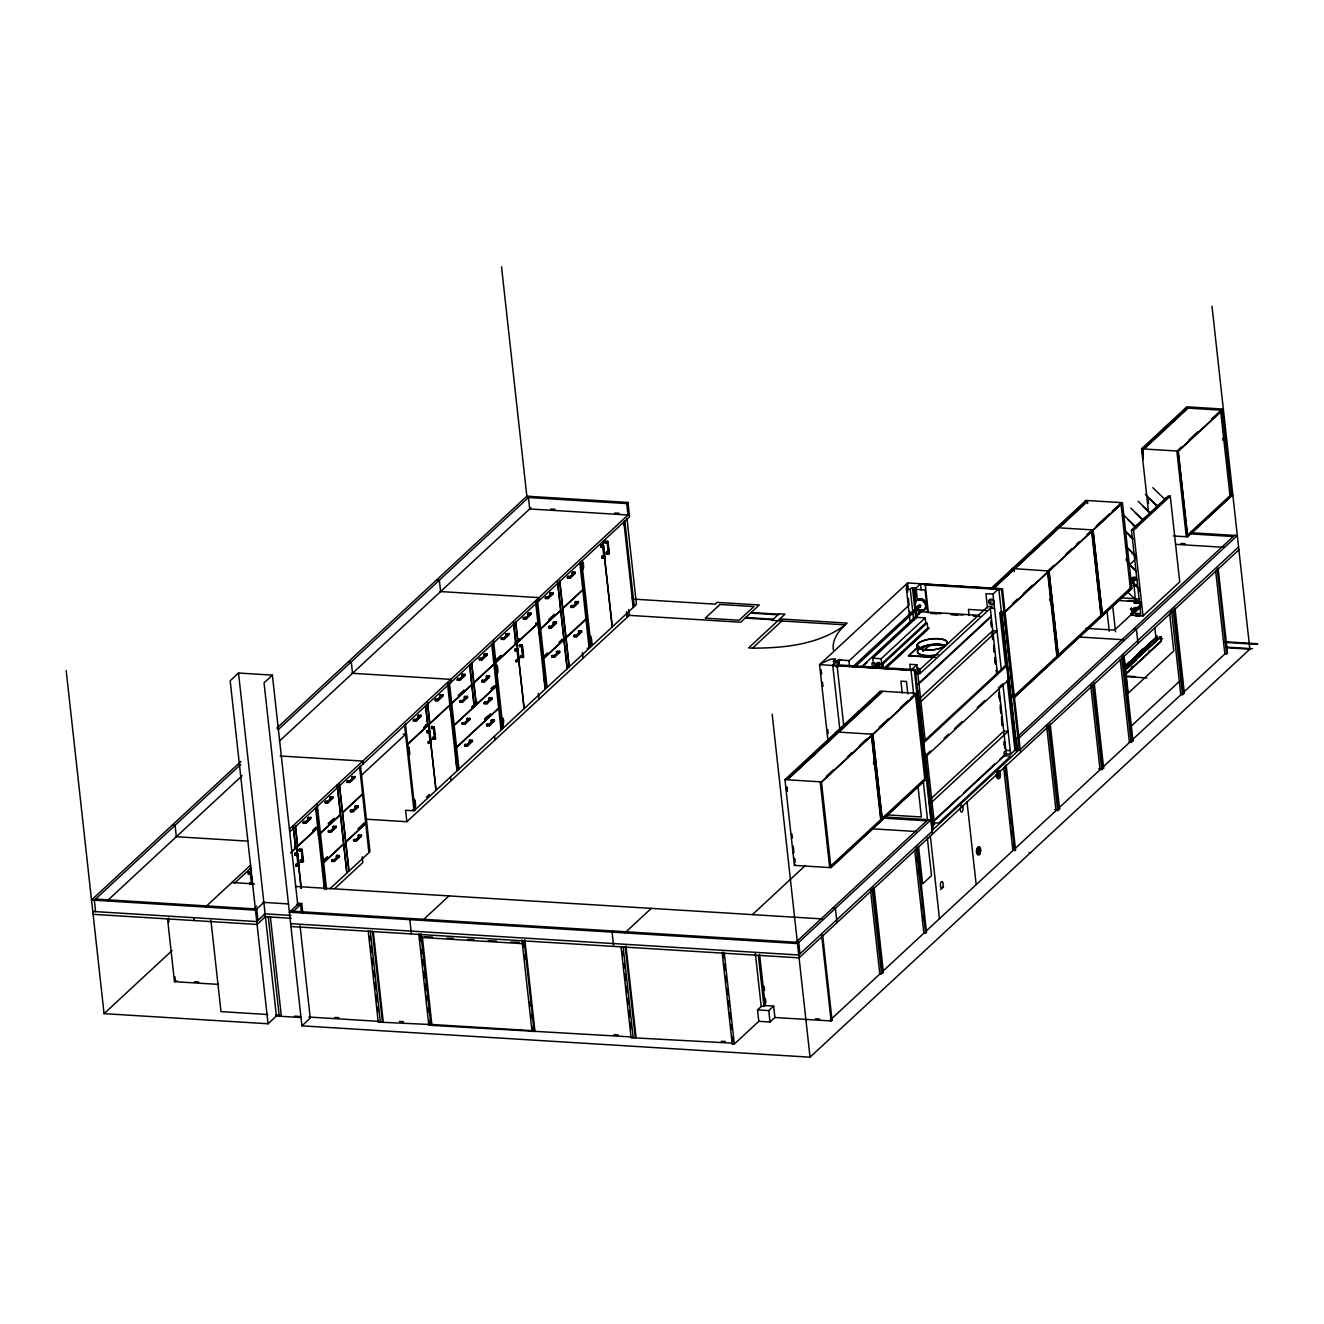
<?xml version="1.0" encoding="UTF-8"?>
<svg xmlns="http://www.w3.org/2000/svg" width="1324" height="1324" viewBox="0 0 1324 1324"><rect width="100%" height="100%" fill="white"/><g stroke="black" fill="none" stroke-linecap="round" stroke-linejoin="round"><path stroke-width="1.5" d="M978.552 853.682A3.078 1.258 -86.5 0 1 976.98 850.918A3.078 1.258 -86.5 0 1 978.784 847.906A3.078 1.258 -86.5 0 1 979.131 852.739L979.313 852.904M999.173 776.509L998.975 776.576A3.078 1.258 -86.5 0 0 999.206 772.637A3.078 1.258 -86.5 0 0 997.634 772.074A2.813 1.142 -86.5 0 1 998.826 772.604L998.826 772.686A2.813 1.142 -86.5 0 1 998.941 775.765A3.128 1.274 -86.5 0 0 998.875 772.471A3.128 1.274 -86.5 0 0 997.518 771.743M1139.07 588.435L1139.335 589.71M916.92 672.046L917.433 670.523M990.849 602.122L991.411 601.874M1133.112 611.059L1135.942 608.494L1135.711 609.785M1134.486 610.927L1133.559 610.943M1135.247 611.043L1135.28 610.48A2.218 1.854 47.1 0 0 1135.28 610.927L1134.982 609.868M980.505 851.746L979.446 854.476M997.617 774.573L998.677 771.213M977.923 853.153L977.923 853.02A6.785 2.764 -86.5 0 0 977.923 852.06M978.039 848.502L978.039 848.601A6.785 2.764 -86.5 0 0 978.105 850.488M408.984 754.283C411.416 758.089 406.832 735.962 409.199 754.399M414.031 799.861C414.975 796.982 416.53 808.931 414.842 807.028M496.318 665.476C497.609 662.91 498.701 675.406 497.112 672.609M502.11 718.121C502.739 717.36 504.858 720.091 502.806 725.271M581.964 561.74C582.477 560.995 584.712 563.312 582.659 568.89M590.206 636.397C591.199 633.567 592.738 646.294 590.984 643.497M877.398 666.154L877.067 663.208L876.852 666.882M1134.767 608.212L1136.025 607.269L1138.16 608.428M1133.857 581.302L1133.94 583.123M997.435 774.01L998.461 771.247M881.519 667.263L879.633 666.551L878.937 663.556L879.434 666.866L882.016 666.965L881.188 658.74L925.228 617.878L925.79 622.876L881.734 663.738M1132.103 611.556L1132.748 610.728M1132.417 611.092L1132.732 612.797M997.617 773.365L997.651 772.405M977.708 849.511L977.989 848.667A3.128 1.274 -86.1 0 1 979.197 847.79A3.128 1.274 -86.5 0 1 979.694 852.805A3.128 1.274 -86.5 0 1 977.559 852.027A3.36 1.374 -86.5 0 1 979.164 847.542A3.36 1.374 -86.5 0 1 979.76 852.954A3.36 1.374 -86.5 0 1 977.46 852.11A3.128 1.274 -86.5 0 1 979.148 847.79M999.686 778.148L1000.183 771.991M1135.628 602.337L1137.73 602.255L1135.578 602.453L1134.023 584.993M1132.401 580.574L1132.516 580.375A2.615 0.943 -6.3 0 1 1132.583 578.869M882.247 666.717L881.983 663.506M451.087 715.688L450.607 708.108M319.398 837.844C317.727 841.419 318.67 818.017 318.869 837.811M539.166 633.964L538.702 626.401M456.896 768.383L456.416 760.82L456.912 768.003M624.845 530.279C625.276 531.255 624.332 521.805 623.985 522.765M544.991 686.676C545.389 687.603 544.661 678.285 544.131 679.162M633.087 604.952L632.607 597.372M1132.765 583.255L1132.401 580.872M415.14 807.11L414.362 799.977M583.09 569.006C582.924 568.575 584.91 568.542 582.163 561.839M503.236 725.403L502.441 718.253M1142.96 452.527L1142.231 453.453L1143.026 452.974M793.788 852.126L793.192 852.855L793.904 851.928M998.461 772.455L998.859 771.975A2.962 1.208 -86.5 0 1 1000.282 773.282A2.962 1.208 -86.5 0 1 999.752 777.105L999.454 777.469A2.962 1.208 -86.5 0 1 998.031 776.162A2.962 1.208 -86.5 0 1 998.561 772.355M977.724 848.552L978.006 848.204A3.128 1.274 -86.5 0 1 978.386 849.578M877.282 666.485L874.767 666.336L874.254 663.026L874.519 666.568L877.1 666.667M1131.656 613.029A2.218 1.854 47.1 0 0 1131.341 610.116L1130.415 609.222L1131.441 608.229L1132.351 609.106A2.218 1.854 47.1 0 0 1135.214 609.288M1138.21 601.99L1139.534 602.453A2.218 1.854 47.1 0 0 1140.51 603.032M1132.781 612.946L1130.928 613.806L1132.268 612.449A2.218 1.854 47.1 0 0 1132.682 611.572M978.866 847.228L978.817 847.277A3.393 1.374 -86.5 0 1 979.528 852.788A3.393 1.374 -86.5 0 1 977.178 852.209A3.393 1.374 -86.5 0 1 978.817 847.459L977.493 850.637L979.264 854.51M297.784 905.153L272.38 675.108L238.519 673.022L230.177 680.751L268.044 1023.766L104.066 1013.654L66.2 670.639M272.38 675.108L264.039 682.853L301.922 1025.852L810.04 1057.181L1249.856 649.19L1211.99 306.192M240.951 761.416L91.522 900.022L255.499 910.134L263.84 902.405M276.782 728.167L526.853 496.202L627.99 502.441L629.562 516.724L289.923 831.803M240.786 764.345L94.335 900.204L95.593 911.64M278.106 729.723L529.666 496.384M107.558 900.535L242.044 775.781M279.364 741.159L530.924 507.804M626.765 503.567L628.023 515.003L529.699 508.946L528.442 497.51L626.765 503.567L627.99 502.441M205.584 906.874L250.749 864.986M289.608 828.94L629.248 513.878M234.613 883.108L251.063 867.849M248.167 872.466L251.229 872.4L248.167 872.466L248.333 874.039L250.964 873.906L248.333 874.039M600.699 547.176L603.33 547.044L600.699 547.176L601.013 545.14L603.595 545.538L604.936 557.569L601.907 558.099L602.221 556.08L604.323 556.014L601.741 556.527M604.969 541.483L608.03 541.417L609.371 553.465L606.342 553.978L606.657 551.959L608.759 551.893L607.766 542.923L605.134 543.055L604.969 541.483L608.03 541.417M307.747 817.769L310.875 817.388L311.008 818.53L305.844 823.313L303.196 823.247L303.742 821.476L305.943 821.525L309.783 817.967L307.747 817.769L307.863 818.911L309.915 819.109L306.059 822.684L305.943 821.525M325.092 801.665L327.955 801.103L331.811 797.544L328.087 802.245L325.207 802.824L325.092 801.665L327.74 801.732L332.903 796.965L333.019 798.107L327.872 802.89L325.207 802.824M331.927 798.686L329.891 798.471L329.759 797.329L332.903 796.965M347.103 781.243L349.983 780.68L353.822 777.105L350.115 781.822L347.236 782.385L347.103 781.243L349.768 781.309L354.915 776.526L355.047 777.668L349.884 782.451L347.236 782.385M353.955 778.247L351.919 778.049L351.787 776.907L354.915 776.526M417.854 715.622L420.982 715.241L421.115 716.383L415.951 721.166L413.303 721.1L413.849 719.329L416.05 719.379L419.89 715.821L417.854 715.622L417.987 716.764L420.022 716.963L416.183 720.537L416.05 719.379M435.199 699.519L438.078 698.956L441.918 695.398L438.194 700.098L435.331 700.677L435.199 699.519L437.863 699.585L443.01 694.819L443.143 695.961L437.979 700.744L435.331 700.677M442.051 696.54L439.998 696.325L439.882 695.183L443.01 694.819M464.062 676.101L462.026 675.902L462.572 674.131L465.038 674.379L465.154 675.521L460.007 680.304L457.343 680.238L457.905 678.467L460.107 678.533L463.946 674.959L460.222 679.675L460.107 678.533M479.255 658.673L482.118 658.094L485.958 654.536L482.25 659.236L479.371 659.815L479.255 658.673L481.903 658.74L487.05 653.957L487.182 655.099L482.035 659.882L479.371 659.815M486.09 655.678L484.054 655.479L483.922 654.321L487.05 653.957M501.266 638.234L504.146 637.672L507.986 634.097L504.279 638.813L501.399 639.376L501.266 638.234L503.931 638.3L509.078 633.517L509.21 634.659L504.047 639.442L501.399 639.376M508.118 635.255L506.066 635.04L505.95 633.898L509.078 633.517M523.294 617.812L526.174 617.232L530.014 613.674L526.29 618.391L523.427 618.953L523.294 617.812L525.942 617.878L531.106 613.095L531.222 614.237L526.075 619.02L523.427 618.953M530.13 614.816L528.094 614.617L527.978 613.475L531.106 613.095M545.322 597.372L548.186 596.81L552.025 593.251L548.318 597.952L545.438 598.514L545.322 597.372L547.971 597.438L553.118 592.672L553.25 593.814L548.103 598.597L545.438 598.514M552.158 594.393L550.122 594.178L549.99 593.036L553.118 592.672M574.186 573.954L572.15 573.755L572.696 571.985L575.146 572.233L575.278 573.375L570.114 578.158L567.466 578.091L568.013 576.321L570.214 576.387L574.053 572.812L570.346 577.529L570.214 576.387M303.196 823.247L303.742 821.476M307.863 818.911L308.409 817.14M329.891 798.471L330.437 796.717M351.919 778.049L352.465 776.278M417.987 716.764L418.533 714.993M457.343 680.238L457.905 678.467M462.026 675.902L462.572 674.131M484.054 655.479L487.182 655.099M528.094 614.617L528.64 612.846M567.466 578.091L568.013 576.321M572.15 573.755L575.278 573.375M303.064 822.105L305.712 822.171L310.875 817.388M413.171 719.958L415.835 720.024L420.982 715.241M457.227 679.096L459.875 679.162L465.038 674.379M567.334 576.95L569.999 577.016L575.146 572.233M603.595 545.538L600.533 545.604M605.134 543.055L607.766 542.923M104.066 1013.654L172.07 950.566M361.535 775.185L405.574 734.34L403.125 734.175M249.855 882.942L251.957 882.893L249.855 882.942L250.037 884.515M601.907 558.099L604.936 557.569M606.342 553.978L609.371 553.465M606.177 552.406L608.759 551.893M252.57 884.449L250.749 872.847M495.209 660.709L500.902 655.446M312.53 830.578L315.509 827.814L317.611 827.947L290.618 852.987M423.63 727.505L426.626 724.741L428.728 724.873L435.96 790.445M458.303 695.348L463.996 690.069M495.325 661.007L501.283 655.479M516.36 641.495L519.339 638.731M291.297 851.961L317.578 827.583L315.476 827.45M407.809 743.873L449.713 705.013M451.848 703.027L471.741 684.574L469.573 664.929M493.753 664.152L473.876 682.588L471.708 662.943M495.904 662.166L537.809 623.29L535.707 623.157M407.842 744.237L449.746 705.361M451.898 703.375L471.774 684.938L474.158 706.553L472.056 706.42M493.802 664.499L473.926 682.952L476.309 704.567L474.191 704.434L477.037 701.803M495.937 662.513L537.842 623.654L535.74 623.521M408.537 747.266L409.331 754.415M294.805 855.155L297.437 855.023L294.805 855.155L295.12 853.136L297.701 853.517L299.042 865.565L296.013 866.078L296.328 864.059L298.43 863.993L295.848 864.506M301.872 850.902L299.241 851.034L299.075 849.462L302.137 849.396L303.477 861.444L300.449 861.974L300.763 859.938L302.865 859.888L300.283 860.401M426.94 732.586L429.572 732.453L426.94 732.586L427.255 730.55L429.837 730.947L431.177 742.979L428.149 743.509L428.463 741.49L430.565 741.423L427.983 741.937M431.376 728.465L434.007 728.332L431.376 728.465L431.69 726.446L434.272 726.826L435.613 738.875L432.584 739.388L432.898 737.369L435 737.303L432.418 737.816M517.667 650.729L515.036 650.862L514.87 649.29L517.932 649.223L519.256 661.272L516.244 661.785L516.559 659.766L518.66 659.7L516.062 660.213M519.306 645.169L522.368 645.102L523.708 657.151L520.68 657.68L520.994 655.645L523.096 655.595L522.103 646.608L519.471 646.741L519.306 645.169L522.368 645.102M459.643 701.075L462.523 700.495L466.362 696.937L462.655 701.637L459.776 702.216L459.643 701.075L462.308 701.141L467.455 696.358L467.587 697.5L462.424 702.283L459.776 702.216M466.495 698.079L464.459 697.88L464.327 696.738L467.455 696.358M481.671 680.635L484.551 680.073L488.391 676.514L486.355 676.299L486.471 677.441L488.523 677.656L484.667 681.215L481.804 681.777L481.671 680.635L484.319 680.702L489.483 675.919L489.615 677.077L484.452 681.843L481.804 681.777M486.355 676.299L489.483 675.919M328.369 823.578L334.045 818.298M299.241 851.034L299.555 849.015M328.402 823.925L334.078 818.662M464.459 697.88L467.587 697.5M486.471 677.441L487.017 675.67M515.036 650.862L515.35 648.843M548.633 619.632L554.309 614.369M297.701 853.517L294.64 853.583M299.075 849.462L302.137 849.396M429.837 730.947L426.775 731.014M431.21 726.893L434.272 726.826M517.932 649.223L514.87 649.29M320.524 832.928L340.417 814.475L337.206 785.546M362.428 794.052L342.552 812.489L339.358 783.56M540.755 628.635L560.631 610.182L557.437 581.253M582.659 589.759L562.783 608.196L559.804 581.186M320.573 833.276L340.45 814.839L343.644 843.785L323.768 862.222M362.478 794.4L342.585 812.853L345.779 841.799L365.672 823.346L363.554 823.214M540.788 628.983L560.681 610.546L563.875 639.492L543.999 657.929M582.692 590.107L562.816 608.56L566.01 637.506L585.903 619.053M328.319 830.976L331.199 830.396L335.038 826.838L331.314 831.538L328.451 832.117L328.319 830.976L330.967 831.042L336.13 826.259L336.263 827.401L331.099 832.184L328.451 832.117M335.171 827.98L333.118 827.781L333.003 826.639L336.13 826.259M350.347 810.536L353.227 809.974L357.066 806.415L353.343 811.115L350.463 811.678L350.347 810.536L352.995 810.602L358.159 805.819L358.274 806.961L353.127 811.744L350.463 811.678M357.182 807.557L355.146 807.342L355.014 806.2L358.159 805.819M548.55 626.682L551.429 626.103L555.269 622.545L551.545 627.245L548.682 627.824L548.55 626.682L551.198 626.749L556.361 621.966L556.494 623.107L551.33 627.89L548.682 627.824M555.401 623.687L553.349 623.488L553.233 622.346L556.361 621.966M575.245 601.907L578.389 601.526L578.505 602.668L573.358 607.451L570.694 607.385L571.24 605.631L573.441 605.68L577.297 602.122L575.245 601.907L575.377 603.049L577.413 603.264L573.573 606.822L573.441 605.68M333.118 827.781L336.263 827.401M355.146 807.342L358.274 806.961M553.349 623.488L556.494 623.107M575.377 603.049L575.923 601.278M570.578 606.243L573.226 606.309L578.389 601.526M296.013 866.078L299.042 865.565M300.449 861.974L303.477 861.444M432.584 739.388L435.613 738.875M516.244 661.785L516.559 659.766M520.514 656.108L523.096 655.595M167.552 918.839L174.487 981.68L177.151 980.935M253.91 908.827L256.757 906.195M491.237 688.629L494.084 685.998L496.186 686.13L454.281 724.989M471.675 707.182L474.671 704.401M491.121 689.125L494.117 686.345L496.219 686.477L454.314 725.353M462.076 723.036L464.956 722.474L468.795 718.915L465.072 723.616L462.208 724.195L462.076 723.036L464.724 723.119L469.888 718.336L470.003 719.478L464.856 724.261L462.208 724.195M468.928 720.057L466.876 719.842L466.76 718.7L469.888 718.336M490.939 699.618L488.904 699.42L489.45 697.649L491.916 697.897L492.032 699.039L486.884 703.822L484.22 703.756L484.766 701.985L486.967 702.051L490.823 698.476L487.1 703.193L486.967 702.051M466.876 719.842L470.003 719.478M484.22 703.756L484.766 701.985M488.904 699.42L492.032 699.039M484.104 702.614L486.752 702.68L491.916 697.897M265.098 913.841L256.757 921.57L92.779 911.458M323.073 860.782L327.342 856.827M323.122 861.13L327.376 857.174M357.91 828.841L363.603 823.578L365.705 823.71L345.829 842.147L349.023 871.093M543.337 656.836L547.606 652.881M558.96 642.339L561.806 639.707L563.908 639.84L567.102 668.786M323.801 862.586L343.677 844.133L346.871 873.079L337.322 785.033M544.032 658.293L563.908 639.84M585.936 619.417L566.06 637.854L569.254 666.799L567.135 666.667M338.398 857.273L336.362 857.075L336.908 855.304L339.358 855.552L339.49 856.694L334.343 861.477L331.679 861.411L332.225 859.64L334.426 859.706L338.265 856.131L334.558 860.848L334.426 859.706M353.574 839.846L356.454 839.267L360.293 835.709L356.586 840.409L353.707 840.988L353.574 839.846L356.239 839.913L361.386 835.13L361.518 836.272L356.355 841.054L353.707 840.988M360.426 836.851L358.39 836.652L358.258 835.494L361.386 835.13M551.777 655.976L554.657 655.413L558.496 651.838L554.789 656.555L551.909 657.118L551.777 655.976L554.442 656.042L559.589 651.259L559.721 652.401L554.557 657.184L551.909 657.118M558.629 652.98L556.593 652.782L556.461 651.64L559.589 651.259M573.805 635.553L576.685 634.974L580.524 631.416L576.801 636.116L573.937 636.695L573.805 635.553L576.47 635.619L581.617 630.836L581.749 631.978L576.585 636.761L573.937 636.695M580.657 632.558L578.605 632.342L578.489 631.2L581.617 630.836M484.534 719.081L487.53 716.301M484.567 719.428L490.559 713.884M331.679 861.411L332.225 859.64M336.362 857.075L339.49 856.694M358.39 836.652L361.518 836.272M556.593 652.782L559.721 652.401M578.605 632.342L579.151 630.588M331.563 860.269L334.211 860.335L339.358 855.552M456.714 746.968L498.618 708.092M456.747 747.332L498.651 708.456M471.344 742.019L469.308 741.821L469.854 740.05L472.304 740.298L472.436 741.44L467.289 746.223L464.625 746.157L465.171 744.386L467.372 744.452L471.212 740.877L467.504 745.594L467.372 744.452M486.52 724.592L489.4 724.013L493.24 720.455L489.532 725.155L486.653 725.734L486.52 724.592L489.185 724.658L494.332 719.875L494.464 721.017L489.301 725.8L486.653 725.734M493.372 721.597L491.336 721.398L491.204 720.256L494.332 719.875M464.625 746.157L465.171 744.386M469.308 741.821L472.436 741.44M491.336 721.398L494.464 721.017M464.509 745.015L467.157 745.081L472.304 740.298M297.718 904.491L289.377 912.236L797.495 943.565L930.855 819.854L883.24 816.908M293.398 911.26L301.74 903.531L302.799 913.064M323.9 883.356L325.025 888.752M426.394 797.23L429.39 794.45M589.163 646.244L592.142 643.464M329.841 888.884L369.975 851.646L360.476 765.669M366.715 819.242L406.849 821.707L405.591 810.271L414.015 810.801L636.463 604.456L626.98 518.594M334.906 888.437L362.809 862.569L362.18 856.843M406.849 821.707L629.297 615.362L628.652 609.652M268.044 1023.766L276.385 1016.021L300.283 1017.494M411.036 918.525L409.811 919.65L411.383 933.95M301.922 1025.852L310.246 1018.106L300.052 925.691M424.21 918.906L449.002 895.901M779.836 618.937L847.095 623.091L845.175 624.862L772.024 620.36L779.075 613.806L784.966 614.171L748.623 647.899L752.545 648.131L781.839 620.973M368.171 930.871L378.25 1022.078L379.012 1021.367L308.906 1017.047M378.25 1022.078L429.588 1024.495L429.142 1020.44M418.748 933.983L428.811 1025.206L429.588 1024.495M532.513 1026.63L532.976 1030.717L431.839 1024.478L430.929 1025.339L420.8 933.619M827.93 740.579L819.556 664.648L907.635 582.941L1002.45 588.783L1020.523 752.429M833.888 665.128L833.425 661.024L835.576 659.038L834.17 658.955A4.237 1.523 -6.3 0 0 829.536 659.716L820.466 663.804M907.635 591.994L906.725 583.785L906.377 588.419A4.237 1.523 -6.3 0 0 908.909 589.61L912.468 587.724L915.976 587.939L914.139 589.643L915.496 601.94M833.425 661.024L836.95 661.239L838.771 659.534L840.889 659.666M839.995 730.98L832.746 665.31L838.572 659.915L848.932 660.544L849.611 666.7M915.596 597.505L914.702 589.296L920.528 583.884L998.793 588.7L1003.774 633.848M836.123 666.899L838.456 664.731M848.552 661.355L909.091 605.2M852.507 667.064L919.733 604.704M856.529 665.426L920.776 605.846M861.279 667.031L920.908 611.738L979.098 615.312M862.818 666.386L867.303 662.232M873.277 656.704L889.695 641.478M892.657 638.714L901.627 630.389M906.079 626.269L920.908 611.738M873.31 663.208L872.764 658.21L916.804 617.348L925.228 617.878M878.342 662.679L872.466 668.124L871.904 663.125L883.141 663.821L927.197 622.959L927.743 627.957L885.16 667.462M879.252 662.265L873.195 667.114M877.646 666.849L882.132 662.695M885.127 667.842L927.098 629.711M885.21 668.554L901.661 653.295M910.647 644.97L924.102 632.475M886.567 667.544L929.15 628.056L927.743 627.957M934.347 657.416L908.562 655.827L918.823 646.112M908.562 655.827L918.839 646.294M613.31 930.987L612.085 932.129L613.657 946.412M923.258 650.961L929.283 645.367M784.933 779.637L880.361 691.111L916.887 693.362L821.459 781.888L784.933 779.637L794.4 865.399L830.926 867.65L926.353 779.124M924.433 650.117L928.951 645.93M990.551 588.899L1085.912 500.439L1122.438 502.69L1131.904 588.452L1014.449 697.4L1010.394 697.152M1141.553 448.836L1186.817 406.832L1223.343 409.083L1178.079 451.087L1141.553 448.836L1148.322 510.071M788.111 778.777L837.364 733.099M839.499 731.113L881.403 692.237L879.301 692.104M992.669 589.031L1013.539 569.668L1011.437 569.535M1015.674 567.682L1057.578 528.806L1055.476 528.673M1144.73 447.959L1186.635 409.099L1184.533 408.967M992.934 589.114L1014.052 569.535L1014.283 571.687M1087.683 503.583L1087.451 501.448L1059.928 526.985L1057.462 526.836M625.011 932.741L651.276 908.38M832.746 665.31L911.011 670.143L916.837 664.731L925.211 740.662M987.522 608.047L985.933 593.682L992.95 594.112L998.793 588.7M819.556 664.648L914.354 670.507L915.281 669.646L932.957 829.718M928.372 612.747L925.195 584.016L924.284 584.877L1001.54 589.627L1002.45 588.783M786.804 790.908L786.274 787.333M918.806 670.556L987.936 606.425L992.156 606.673L919.998 673.602L917.201 673.436M532.976 1030.717L532.049 1031.562L521.937 939.858M428.811 1025.206L631.846 1036.957L631.085 1037.668L621.006 946.461M918.111 683.813L991.13 616.057M918.177 684.525L991.213 616.785M999.786 612.995L1000.696 612.135L1016.12 751.171L1017.031 750.327L1001.887 613.128L999.786 612.995L1005.661 666.237M1000.977 613.972L1001.887 613.128M826.259 776.443L833.756 769.476M847.277 756.931L851.795 752.76M859.309 745.793L866.823 738.825M879.169 727.356L888.222 718.965M900.287 707.777L907.834 700.777M910.846 697.98L915.364 693.776L916.771 693.859L926.155 778.909L882.413 819.473L881.023 819.391L872.069 738.411M1012.81 603.38L1017.345 599.193M1023.369 593.582L1032.422 585.191M1047.814 570.925L1053.838 565.331M1065.903 554.127L1071.944 548.533M1076.462 544.329L1079.49 541.533M1087.021 534.548L1090.049 531.752M1096.222 526.025L1109.297 513.894M1112.193 511.196L1120.915 503.103L1122.322 503.186L1093.26 530.146L1091.853 530.063M1178.377 449.812L1181.389 447.016M1188.919 440.015L1197.972 431.624M1211.543 419.029L1219.09 412.029M1122.438 502.69L1004.982 611.655L1000.927 611.407M872.731 734.721L821.641 782.103L820.235 782.021L829.635 867.054L831.042 867.154L882.115 819.755L872.731 734.721L871.324 734.638L880.708 819.672L831.124 865.664M916.771 693.859L873.029 734.439L871.622 734.357M1048.906 571.289L1005.164 611.87L1003.758 611.771L1013.158 696.821L1014.565 696.904L1058.306 656.323L1048.906 571.289L1047.499 571.207L1056.9 656.241L1013.158 696.821M1054.963 635.702L1057.197 655.959L1058.604 656.042L1102.346 615.461L1092.962 530.428L1049.22 571.008L1012.496 568.542M1178.261 451.302L1222.002 410.721L1220.596 410.639L1229.996 495.673L1186.254 536.253L1176.854 451.203L1178.261 451.302L1187.661 536.336L1186.254 536.253M919.667 698.509L992.801 630.654L997.022 630.919L920.892 701.538M1131.457 530.047L1168.165 496.003L1170.267 496.136L1179.734 581.881L1143.026 615.941L1131.788 615.246L1131.557 613.095L1140.692 613.657L1131.457 530.047L1133.559 530.179L1170.267 496.136M794.764 859.541L793.821 858.631M922.828 742.251L1005.744 665.343L1007.15 665.426L1008.722 679.725L924.301 758.04M924.235 742.35L1007.15 665.426M794.4 865.399L795.31 864.539M752.396 914.619L805.422 865.433M1130.199 564.156L1134.718 559.969M924.4 756.55L930.441 750.956M944.012 738.378L948.53 734.175M954.554 728.581L962.101 721.597M977.178 707.612L984.708 700.611M998.279 688.033L1002.798 683.829M631.085 1037.668L732.983 1043.196L732.222 1043.908L722.143 952.684M881.023 819.391L924.764 778.81L926.155 778.909M1057.197 655.959L1100.939 615.379L1102.346 615.461M1102.693 613.757L1130.299 588.137L1131.706 588.237L1102.644 615.18L1101.254 615.097M1187.661 536.336L1231.386 495.755L1229.996 495.673M1173.345 535.955L1187.545 536.832L1232.81 494.845M1130.415 609.222L1131.441 608.229M1138.623 601.559L1138.921 603.016M1135.942 608.494L1135.33 609.073L1136.455 608.99M930.755 798.902L1003.89 731.063L1008.11 731.311L931.98 801.93M1130.928 613.806L1140.361 604.919M1133.228 612.764L1115.751 628.966A3.078 1.109 -6.3 0 1 1111.713 629.926L1085.945 628.337M1131.788 615.246L1140.593 607.071M795.906 942.258L928.041 819.672M1017.643 736.558L1234.498 535.393M934.181 820.235L959.47 796.783M963.938 792.646L995.168 763.667M999.637 759.529L1005.661 753.935M933.403 821.658L1006.29 754.051L999.041 688.513M1005.363 753.852L1010.626 754.183L1016.468 748.772M932.03 830.562L1020.125 748.854L1016.021 748.59M932.113 831.29L798.753 955.001L290.635 923.656M1238.569 546.994L1020.208 749.566L1017.395 749.384L1016.137 737.964L1018.934 738.13L1237.311 535.575L1191.732 532.761M1170.797 611.936L1172.187 610.662M1238.883 549.857L799.067 957.848L290.949 926.519M1139.931 651.54L1142.91 648.76M1126.79 664.3L1129.786 661.537M1137.25 654.602L1150.688 642.14M1124.556 666.833L1157.408 636.364L1124.639 667.644M1124.308 667.097L1157.159 636.629L1124.357 667.627M758.784 1021.334L757.527 1009.914L761.201 1006.505L765.239 1005.545L773.663 1006.058L774.921 1017.494L770.022 1022.029L758.784 1021.334L734.323 1044.04L732.222 1043.908M1124.026 669.762L1160.916 636.579L1161.429 641.213L1125.582 674.462M1127.32 667.296L1157.193 639.591M1127.105 667.793L1136.058 659.484M1139.037 656.704L1158.467 638.698M1124.821 670.093L1160.916 636.579M1127.005 668.653L1135.959 660.328M1154.131 643.447L1157.11 640.667L1157.159 636.629M1131.292 667.478L1132.417 666.336M1148.884 651.375L1149.546 650.448M1125.284 674.164L1161.115 640.915L1159.857 636.513M757.527 1009.914L768.764 1010.593L773.663 1006.058M940.619 889.579L943.565 886.848M1131.606 725.751L1180.892 680.039M874.006 887.295L883.406 972.445L879.815 974.034L830.264 1019.993L832.018 1020.109L822.618 934.976M883.158 970.939L923.871 933.172L926.535 932.427L917.135 847.294M926.254 930.954L1012.877 850.604L1003.691 767.49M1015.293 848.353L1056.006 810.602L1059.597 808.997L1050.197 723.864M1094.236 683.002L1103.637 768.152L1100.045 769.74L1057.843 808.898L1059.597 808.997M1123.381 653.742L1132.996 740.91L1129.405 742.499L1101.882 768.036L1103.637 768.152M1132.748 739.404L1180.793 694.835L1184.384 693.23L1174.984 608.097M1218.113 568.095L1227.514 653.228L1224.849 653.973L1182.63 693.131L1184.384 693.23M774.921 1017.494L831.108 1020.953L832.018 1020.109M1006.141 764.726L1015.541 849.859L1014.631 850.72L1005.23 765.57M979.628 854.476L978.237 854.079A3.36 1.374 -86.5 0 1 977.559 854.112M920.114 607.269C922.1 602.635 914.834 606.789 920.147 607.302M1132.318 611.092L1134.039 610.976M1134.817 610.943L1134.039 610.248L1134.006 611.423M1132.632 579.2C1131.077 581.104 1137.879 579.995 1135.313 578.836M1131.739 583.172L1130.944 581.915M997.634 777.42A2.813 1.142 -86.5 0 0 998.131 777.337L998.495 777.271M1132.732 580.293L1132.516 580.375A2.615 0.943 -6.3 0 0 1136.29 579.796A2.615 0.943 -6.3 0 0 1135.165 578.522M1133.692 585.291L1135.313 584.811M1134.122 584.678C1130.348 586.4 1139.07 585.738 1135.446 584.563M624.067 522.748L625.292 529.848M538.405 626.434L539.48 633.534M544.214 679.146L545.455 686.246M450.309 708.158L451.103 715.308M1132.765 610.844L1133.807 611.192M752.545 648.131C784.371 648.131 819.059 644.639 845.175 624.862A148.338 53.159 -6.3 0 0 833.342 649.869M1185.592 407.974L1222.118 410.225L1231.585 495.97M1184.682 408.818L1187.131 408.967L1144.929 448.124L1142.463 447.975L1143.191 456.515M1163.498 428.463L1165.765 428.463M1085.001 501.299L1087.451 501.448M1084.836 501.432L1086.954 501.564L1059.73 526.82L1057.628 526.687M1152.41 511.395L1151.019 512.686M1190.508 533.886L1233.273 536.534M1056.552 527.68L1093.078 529.931L1102.544 615.677M1092.962 530.428L1091.555 530.345L1100.939 615.379M1055.625 528.524L1058.091 528.69L1015.872 567.847L1013.423 567.682M1181.008 543.452L1185.129 543.701M1175.464 544.329L1224.352 547.342M550.817 509.028L554.938 509.293M614.899 512.984L619.003 513.249M1034.458 548.186L1036.709 548.169M1135.396 554.359L1135.297 558.612M1011.586 569.386L1014.052 569.535M1139.501 591.53L1138.623 588.634M1120.965 597.819L1138.806 598.928M1127.833 600.484L1135.76 600.964M1117.307 600.434L1141.106 601.907M914.702 589.296L925.062 589.925L927.545 612.499M914.139 589.643L916.241 589.759L917.383 600.02M1140.841 603.678L1140.593 606.491M1136.671 615.13L1139.467 615.296M994.539 608.411L990.319 608.146L997.469 674.181M986.711 610.529L968.456 609.404L969.135 615.528M436.556 579.962L439.353 580.144L440.627 591.58M919.154 612.284L921.041 612.4M930.838 613.062L941.132 613.691M951.079 614.303L963.127 615.048M973.157 615.66L979.164 616.041M930.524 613.343L936.697 613.724M951.112 614.601L957.285 614.981M973.736 616.008L979.909 616.388M1133.592 628.999L1136.389 629.181L1137.978 643.464M634.759 599.209L715.142 604.158L717.062 602.37L759.281 604.985L740.679 622.23L627.708 615.263M439.882 591.53L538.951 597.637L539.265 600.5M1157.408 636.364L1156.349 636.298L1156.696 639.393M633.534 604.522L632.458 597.389M751.155 612.516L778.644 614.204M1224.882 641.726L1257.8 643.762M750.509 613.111L777.999 614.799M1226.289 642.454L1257.155 644.358M1156.481 638.367L1162.654 638.747M1078.05 636.927L1123.265 639.724M745.809 617.481L773.299 619.169M1225.71 647.072L1252.454 648.71M745.164 618.076L772.653 619.764M1227.199 647.784L1249.856 649.19M1056.9 656.241L1058.306 656.323M908.545 655.661L936.3 657.366M872.764 658.21L881.188 658.74M561.773 639.36L563.875 639.492M1125.466 676.018L1135.529 676.63M1126.84 676.696L1146.865 677.938M916.837 664.731L909.803 664.3L910.498 670.457M515.317 641.726L517.932 641.726L515.748 622.081M514.705 643.034L516.972 643.017L524.205 708.572M587.029 648.23L589.13 648.346L579.813 562.369M838.026 664.88L915.281 669.646M879.45 691.972L881.9 692.121L839.697 731.278L837.231 731.129M348.46 661.686L351.274 661.868L352.532 673.287M351.787 673.254L450.855 679.361L451.17 682.208M858.415 711.468L860.534 711.6M858.266 711.617L860.368 711.749M1131.242 740.795L1132.996 740.91M836.321 731.973L872.847 734.224L882.314 819.97M835.245 732.966L837.86 732.983L788.31 778.942L785.844 778.793M1017.031 750.327L1014.929 750.195L1007.25 680.569M1010.229 750.609L1006.025 750.36L1004.039 752.197L1004.419 755.772L1010.742 756.153L938.6 823.081L933.867 822.8M500.571 728.068L503.186 728.084M426.775 724.609L428.877 724.724L436.109 790.296M425.385 725.138L427.851 725.304L425.633 705.328M425.583 725.304L427.685 725.436L425.517 705.791M1098.705 768.748L1102.726 768.996L1093.326 683.863M810.702 755.739L812.804 755.872M810.553 755.872L812.655 756.004M997.402 774.424L998.197 777.453M280.208 755.987L362.759 761.068L363.074 763.931M457.028 768.814L459.13 768.946M1054.665 809.609L1058.67 809.858L1049.27 724.708M886.881 814.856L921.388 816.991L917.995 786.191M882.016 818.05L926.817 820.814M880.708 819.672L882.115 819.755M871.06 828.725L915.86 831.489M412.989 809.676L415.091 809.808M412.476 809.792L414.942 809.94L405.458 724.096M1013.787 849.76L1015.541 849.859M1028.996 852.59L1030.469 852.689M172.269 825.117L175.082 825.299L176.34 836.735M175.595 836.685L247.836 841.137M295.583 845.904L297.701 846.036L295.533 826.375M294.64 847.178L296.742 847.31L301.26 888.288M294.474 847.327L296.593 847.443L301.111 888.421M832.614 908.198L835.411 908.38L837 922.663M231.849 882.512L254.39 883.902M295.351 886.435L822.287 918.922M297.801 903.282L301.74 903.531M262.996 902.356L288.665 903.944M296.576 904.424L300.515 904.673L301.359 912.286M95.56 899.062L256.724 909.009L257.981 920.445M290.601 911.094L798.72 942.423L799.977 953.859M264.27 913.792L290.999 915.43M291.313 918.293L265.412 916.704L257.071 924.433L93.094 914.321M424.193 936.713L432.6 937.078M446.9 938.12L453.255 938.352M467.538 939.378L473.893 939.626M488.175 940.652L496.583 941.033M510.882 942.059L519.289 942.423M522.351 943.664L421.214 937.442L422.29 936.449L431.839 1024.478M881.652 972.329L883.406 972.445M815.567 1018.785L819.622 1019.033M194.512 981.696L198.583 981.961M174.487 981.68L218.625 984.394M334.823 1017.444L338.894 1017.693M399.451 1021.416L403.539 1021.681M614.071 1034.656L618.143 1034.905M721.299 1041.276L725.37 1041.525M267.779 1014.515L220.992 1011.635L210.93 920.412M275.922 1015.011L279.993 1015.26M294.474 1016.153L300.647 1016.534M572.018 572.613L574.053 572.812M549.99 593.036L552.025 593.251M553.25 593.814L550.801 593.566L550.668 592.424M527.978 613.475L530.014 613.674M553.233 622.346L555.269 622.545M578.489 631.2L580.524 631.416M505.95 633.898L507.986 634.097M556.461 651.64L558.496 651.838M483.922 654.321L485.958 654.536M461.894 674.76L463.946 674.959M488.771 698.278L490.823 698.476M464.327 696.738L466.362 696.937M439.882 695.183L441.918 695.398M491.204 720.256L493.24 720.455M466.76 718.7L468.795 718.915M469.176 740.679L471.212 740.877M351.787 776.907L353.822 777.105M329.759 797.329L331.811 797.544M355.014 806.2L357.066 806.415M333.003 826.639L335.038 826.838M358.258 835.494L360.293 835.709M336.23 855.933L338.265 856.131M496.401 665.509L497.294 672.691L496.632 665.558M502.21 718.204L503.103 725.387M414.909 807.077L414.048 799.895M977.989 848.336L977.774 848.32A2.813 1.142 -86.5 0 1 978.8 848.519A2.813 1.142 -86.5 0 1 979.131 851.2A3.128 1.274 -86.5 0 0 978.833 848.336M998.726 771.048L1000.15 771.511M999.19 778.38L997.816 777.767L999.388 778.38M980.223 847.658L978.618 847.261L977.493 850.637M1143.241 459.196C1142.198 462.606 1143.042 443.292 1143.224 458.303M590.239 636.447L591.332 643.679M1131.341 582.709L1131.143 581.832M1152.823 487.662L1164.607 499.098M1145.475 494.481L1157.259 505.917M1150.06 499.297L1157.424 506.43M1154.627 504.113L1157.573 506.96M1138.144 501.283L1149.927 512.719M1142.711 506.099L1150.076 513.249M1130.795 508.102L1142.579 519.538M1135.38 512.918L1142.744 520.051M1123.464 514.904L1136.72 527.763M1128.031 519.72L1135.396 526.869M1132.616 524.536L1135.562 527.399M1125.119 530.825L1132.483 537.958M1126.741 532.778L1132.632 538.487M1129.852 536.154L1132.798 539.017M1125.45 545.819L1135.76 555.832M1127.088 547.772L1135.926 556.361M1131.656 552.588L1134.602 555.451M1128.743 563.693L1136.108 570.843M1130.365 565.646L1134.784 569.932M1130.547 580.127L1137.928 587.277M1130.713 580.657L1136.604 586.366M1135.297 585.456L1139.716 589.759M1127.949 592.275L1141.205 605.134M1137.597 602.552L1138.524 603.446M1131.027 608.659L1131.954 609.553A2.218 1.854 47.1 0 1 1132.699 611.043M1130.828 608.792L1131.739 609.685A2.218 1.854 47.1 0 0 1134.602 609.851L1135.198 610.579M997.502 777.734A3.128 1.274 -86.5 0 0 998.164 777.536L997.849 776.89A6.785 2.764 -86.5 0 0 997.783 775.169M980.455 848.138L980.77 851.018M1222.78 438.244L1223.012 440.396M1217.203 568.939L1226.603 654.073M1215.664 570.859L1224.849 653.973M1178.079 451.087L1187.545 536.832M1174.074 608.957L1183.474 694.09M1173.163 609.801L1182.547 694.934M1171.624 611.721L1180.793 694.835M1169.605 613.227L1173.759 650.945L1128.18 693.213L1124.026 655.496M1142.629 447.843L1143.307 453.967M1148.107 499.016L1148.553 503.103M1154.826 627.808L1155.951 637.986M1133.559 530.179L1143.026 615.941M1120.915 503.103L1130.299 588.137M1126.178 558.579L1126.41 560.731M1122.686 656.621L1132.086 741.754M1121.776 657.465L1131.176 742.598M1120.236 659.385L1129.405 742.499M1112.64 605.548L1115.536 631.78M1107.029 611.026L1109.264 631.2M1092.085 532.082L1101.022 613.078M1092.399 684.707L1101.8 769.84M1090.645 684.607L1100.045 769.74M1049.022 570.793L1058.488 656.538M1048.029 572.944L1053.176 619.516M1053.623 623.554L1054.516 631.664M1049.684 598.812L1049.932 600.964M1048.36 725.569L1057.76 810.702M1046.605 725.453L1056.006 810.602M1001.54 589.627L1019.215 749.698M1004.221 637.953L1005.131 646.162M1005.578 650.266L1006.488 658.475M1006.952 662.579L1007.845 670.788M1008.309 674.892L1015.773 742.615M992.95 594.112L1001.341 670.043M1002.93 684.409L1010.626 754.183M990.964 620.824L991.643 626.98L991.113 622.942M992.321 633.12L993 639.26L992.239 633.186M994.357 651.54L993.679 645.4L994.274 651.623M995.036 657.697L995.714 663.837L994.953 657.763M996.84 674.065L996.393 669.977L996.757 674.148M998.875 692.502L999.786 700.694M1000.232 704.782L1001.143 712.974M1001.589 717.078L1002.483 725.271L1001.507 717.145M1004.304 741.655L1004.982 747.795L1004.221 741.721M999.024 694.62L999.471 698.708M1000.381 706.9L1001.06 713.057M992.239 635.454L992.686 639.542M993.596 647.734L994.043 651.822M994.953 660.014L995.4 664.118M1000.381 709.168L1000.828 713.255M1001.507 719.412L1002.185 725.552M1004.221 743.972L1004.668 748.077M1005.065 770.7L1005.512 774.755M1010.427 819.341L1010.874 823.396M1011.784 831.505L1012.231 835.56M1013.125 843.669L1013.572 847.724M967 801.55L976.169 884.647M920.528 583.884L921.206 590.041M918.508 610.281L918.955 614.386M922.58 647.221L923.043 651.325M915.943 606.044L917.085 616.305M912.468 587.724L915.86 618.507M910.316 589.71L913.726 620.493M926.8 755.028L934.512 824.802M907.635 582.941L908.314 589.097M908.314 598.15L908.992 604.307M906.377 588.518L910.233 623.405M917.846 697.864L917.168 691.724L918.078 690.863L933.221 828.063L932.311 828.923L931.401 820.731M918.293 701.952L918.972 708.108M919.419 712.196L920.329 720.388M920.776 724.476L921.686 732.668M922.133 736.773L923.043 744.965M923.49 749.053L924.4 757.245M924.847 761.35L925.757 769.542M926.204 773.63L926.883 779.77M927.561 785.91L928.24 792.066M928.687 796.154L929.597 804.347M930.044 808.451L930.954 816.627M914.354 670.507L932.427 834.137M915.364 693.776L924.764 778.81M930.292 835.593L939.461 918.707M911.011 670.143L913.726 694.769M923.242 780.961L927.545 819.953M927.346 837.943L931.517 875.661L922.646 883.886L918.475 846.185M907.801 693.826L906.444 681.496L900.899 681.165L902.24 693.23M916.225 848.138L925.625 933.288M916.506 857.323L916.953 861.378M917.846 869.487L918.293 873.542M921.653 903.944L922.1 907.999M922.994 916.109L923.44 920.163M914.685 850.058L923.871 933.172M883.141 663.821L883.522 667.164M873.509 762.243L873.741 764.395M873.095 888.156L882.496 973.289M872.168 889L881.569 974.133M870.414 888.901L879.815 974.034M839.002 661.586L839.466 665.691M838.572 659.915L839.251 666.071M836.95 661.239L837.629 667.395M837.116 665.74L843.686 725.254M821.112 669.646L821.608 674.065M822.502 682.274L822.965 686.378M827.715 729.474L828.179 733.579M821.459 781.888L830.926 867.65M821.707 935.82L831.108 1020.953M786.737 786.903L787.201 791.04M791.934 833.921L792.381 837.993M793.291 846.168L793.738 850.256M794.648 858.415L795.095 862.503M786.704 787.3L786.952 790.891M772.157 714.182L810.04 1057.181M768.764 1010.593L770.022 1022.029M764.114 986.297L764.577 990.385M765.471 998.561L765.917 1002.649M759.595 954.439L765.239 1005.545M758.371 955.58L764.014 1006.67M755.325 953.363L761.201 1006.505M724.245 952.817L734.323 1044.04M722.904 951.973L723.583 958.063M724.245 964.137L724.923 970.227M725.602 976.301L726.264 982.391M726.942 988.465L727.604 994.556M728.283 1000.63L728.945 1006.72M729.623 1012.794L730.302 1018.868M730.964 1024.958L731.411 1029.013M732.304 1037.122L732.751 1041.177M624.763 520.646L634.246 606.508M623.852 521.507L633.17 607.501M626.451 611.705L627.079 617.414M607.551 541.864L608.875 553.912M607.286 543.37L608.279 552.356M605.449 541.036L605.631 542.608M606.657 551.959L606.839 553.531M602.867 541.351L612.3 626.864M602.701 541.499L612.151 626.997M602.85 547.491L603.843 556.477M601.013 545.14L601.195 546.713M602.221 556.08L602.403 557.652M625.987 945.998L636.05 1037.222M625.226 946.71L635.288 1037.933M581.633 560.664L591.116 646.509M580.723 561.508L590.206 647.353M623.124 946.577L633.186 1037.801M622.446 951.824L622.892 955.878M623.786 963.988L624.233 968.043M624.911 974.116L625.573 980.207M626.252 986.281L626.931 992.371M627.593 998.445L628.271 1004.535M628.933 1010.609L629.612 1016.7M630.274 1022.773L630.952 1028.847M582.411 652.55L583.04 658.276M572.696 571.985L572.812 573.127M576.685 634.974L576.801 636.116M569.999 577.016L570.114 578.158M573.226 606.309L573.358 607.451M576.47 635.619L576.585 636.761M574.484 634.924L574.599 636.066M559.622 581.087L569.088 666.932M557.785 582.792L567.268 668.637M553.895 621.717L554.028 622.859M557.139 651.011L557.255 652.153M548.186 596.81L548.318 597.952M551.429 626.103L551.545 627.245M554.657 655.413L554.789 656.555M547.971 597.438L548.103 598.597M551.198 626.749L551.33 627.89M554.442 656.042L554.557 657.184M545.985 596.76L546.117 597.902M549.228 626.053L549.344 627.195M552.456 655.347L552.588 656.489M501.531 266.819L526.919 496.864M537.362 599.474L547.077 687.371M536.683 602.37L546.15 688.215M535.541 601.179L545.091 689.208M538.355 693.412L538.984 699.138M526.174 617.232L526.29 618.391M525.942 617.878L526.075 619.02M523.973 617.183L524.089 618.325M521.888 645.566L523.212 657.598M521.623 647.072L522.599 656.042M515.566 621.899L517.767 641.875M516.823 643.15L524.056 708.721M517.171 651.176L518.164 660.163M513.729 623.604L515.93 643.58M513.398 622.098L515.781 643.712M504.146 637.672L504.279 638.813M503.931 638.3L504.047 639.442M501.945 637.605L502.077 638.764M493.521 640.551L503.021 728.233M492.627 643.232L502.11 729.077M524.85 939.775L534.929 1030.982M491.717 644.076L501.035 730.07M524.089 940.47L534.168 1031.694M523.261 942.82L523.725 946.908M524.618 955.084L525.082 959.172M529.815 1002.102L530.262 1006.19M531.172 1014.366L531.619 1018.454M494.531 736.177L494.944 739.984M484.601 653.708L484.716 654.85M489.45 697.649L489.582 698.791M491.883 719.627L491.998 720.769M482.118 658.094L482.25 659.236M484.551 680.073L484.667 681.215M489.4 724.013L489.532 725.155M481.903 658.74L482.035 659.882M484.319 680.702L484.452 681.843M486.752 702.68L486.884 703.822M489.185 724.658L489.301 725.8M479.917 658.045L480.049 659.187M482.35 680.023L482.466 681.165M487.199 723.963L487.331 725.105M471.526 662.761L476.143 704.716M469.689 664.466L474.323 706.404M465.005 696.11L465.121 697.252M467.422 718.088L467.554 719.23M469.854 740.05L469.97 741.192M462.523 700.495L462.655 701.637M464.956 722.474L465.072 723.616M459.875 679.162L460.007 680.304M462.308 701.141L462.424 702.283M464.724 723.119L464.856 724.261M467.157 745.081L467.289 746.223M460.322 700.446L460.454 701.588M462.755 722.424L462.87 723.566M449.498 683.234L458.981 769.078M448.356 682.042L458.071 769.939M447.446 682.886L456.995 770.932M450.474 777.039L450.905 780.846M440.544 694.57L440.677 695.712M438.078 698.956L438.194 700.098M437.863 699.585L437.979 700.744M435.877 698.907L435.993 700.048M433.792 727.273L435.116 739.322M433.527 728.779L434.52 737.766M431.69 726.446L431.872 728.018M432.898 737.369L433.08 738.941M427.453 701.836L429.837 723.45M427.255 701.621L429.688 723.599M429.092 732.9L430.085 741.87M427.255 730.55L427.437 732.122M415.835 720.024L415.951 721.166M404.532 724.807L414.015 810.801M419.741 935.307L420.403 941.381M421.297 949.49L421.744 953.545M422.422 959.619L423.084 965.709M423.763 971.783L424.441 977.873M425.103 983.947L425.782 990.038M426.444 996.111L426.891 1000.166M427.784 1008.276L428.231 1012.33M359.582 766.662L368.899 852.639M373.385 932.444L383.232 1021.631M372.392 931.12L382.454 1022.343M370.29 930.987L380.352 1022.211M355.693 805.571L355.825 806.73M358.936 834.881L359.052 836.023M369.611 936.234L370.058 940.288M370.737 946.379L371.399 952.452M372.077 958.526L372.756 964.617M373.418 970.691L374.096 976.781M374.758 982.855L375.437 988.945M376.099 995.019L376.777 1001.11M377.456 1007.183L377.903 1011.238M349.983 780.68L350.115 781.822M353.227 809.974L353.343 811.115M356.454 839.267L356.586 840.409M349.768 781.309L349.884 782.451M352.995 810.602L353.127 811.744M356.239 839.913L356.355 841.054M347.782 780.614L347.914 781.756M351.009 809.924L351.141 811.066M354.253 839.217L354.385 840.359M339.391 785.38L348.874 871.225M333.665 826.011L333.797 827.152M336.908 855.304L337.024 856.446M327.955 801.103L328.087 802.245M331.199 830.396L331.314 831.538M327.74 801.732L327.872 802.89M330.967 831.042L331.099 832.184M334.211 860.335L334.343 861.477M325.754 801.053L325.886 802.195M328.997 830.347L329.113 831.489M317.148 803.767L326.614 889.612M316.453 806.664L325.472 888.421M324.132 883.406L324.562 889.182M315.526 807.508L324.397 889.414M305.712 822.171L305.844 823.313M301.657 849.859L302.981 861.907M301.392 851.365L302.385 860.335M300.763 859.938L300.945 861.51M295.335 826.193L297.536 846.168M296.957 855.469L297.933 864.456M293.283 825.895L295.715 847.873M293.167 826.391L295.55 848.022M295.12 853.136L295.302 854.708M296.328 864.059L296.51 865.631M238.519 673.022L276.385 1016.021M250.501 868.23L250.948 872.301M251.395 876.372L252.288 884.515M250.335 868.362L250.799 872.433M250.484 874.37L251.477 883.34M248.647 872.019L248.829 873.592M193.916 917.697L194.231 920.561M168.462 917.995L168.909 922.05M174.95 976.781L175.397 980.836M909.654 611.241L910.018 615.263M1133.476 609.652A2.151 1.821 47.1 0 1 1136.687 608.444M1133.228 610.513A2.151 1.821 47.1 0 1 1136.671 609.222M1132.169 613.525A2.218 1.854 47.1 0 1 1132.765 613.111M1134.734 610.993A2.218 1.854 47.1 0 1 1135.098 610.347M1133.692 609.669A1.92 1.622 47.1 0 1 1136.158 608.279M1140.742 615.048A2.698 0.96 -6.3 0 1 1137.465 616.223A2.698 0.96 -6.3 0 1 1135.562 615.114M934.479 655.413A15.408 5.528 -6.3 0 1 918.707 649.19A15.408 5.528 -6.3 0 1 945.088 645.582M923.291 656.025A15.408 5.528 -6.3 0 1 920.511 655.264M920.859 648.479A15.408 5.528 -6.3 0 1 945.154 646.294M938.352 654.503A15.408 5.528 -6.3 0 1 919.021 653.675A15.408 5.528 -6.3 0 1 924.748 645.913A15.408 5.528 -6.3 0 1 945.055 645.4M916.754 668.173A3.078 2.582 47.1 0 1 919.882 671.582A3.078 2.582 47.1 0 1 916.638 673.751M917.052 668.67A2.317 1.936 47.1 0 1 919.419 671.235A2.317 1.936 47.1 0 1 916.969 672.857M917.052 667.892A3.078 2.582 47.1 0 1 920.197 671.301A3.078 2.582 47.1 0 1 916.953 673.469M915.993 601.262A6.157 5.18 47.1 0 1 922.977 599.375A6.157 5.18 47.1 0 1 926.684 606.69A6.157 5.18 47.1 0 1 920.329 609.851M918.922 609.189A6.157 5.18 47.1 0 1 917.648 608.212M915.563 604.075A6.157 5.18 47.1 0 1 915.596 602.602M916.092 601.427A5.975 5.015 47.1 0 1 922.845 599.606A5.975 5.015 47.1 0 1 926.436 606.69A5.975 5.015 47.1 0 1 920.279 609.752M997.452 772.587A3.36 1.374 -86.5 0 1 999.736 773.233A3.36 1.374 -86.5 0 1 998.23 778.032A3.36 1.374 -86.5 0 1 997.286 773.166M976.946 853.417A3.36 1.374 -86.5 0 1 976.599 850.289A3.128 1.274 -86.5 0 0 977.013 853.235M977.575 847.658A3.36 1.374 -86.5 0 1 978.304 847.459M978.254 853.682A3.128 1.274 -86.5 0 1 977.575 853.864M977.609 847.89A3.128 1.274 -86.5 0 1 978.271 847.691M980.157 851.431A4.187 1.705 -86.5 0 1 977.757 854.791A4.187 1.705 -86.5 0 1 977.112 848.833A4.187 1.705 -86.5 0 1 979.727 847.542M978.635 853.45A2.731 1.109 -86.5 0 1 977.377 850.538A2.731 1.109 -86.5 0 1 979.131 848.469A2.731 1.109 -86.5 0 1 979.032 853.004M979.164 852.242A2.731 1.109 -86.5 0 0 978.717 848.204A2.731 1.109 -86.5 0 0 977.178 850.852A2.731 1.109 -86.5 0 0 978.469 853.434L978.006 853.583A2.813 1.142 -86.5 0 1 977.708 853.566M997.502 771.528A3.36 1.374 -86.5 0 1 999.173 773.398M996.856 777.271A3.36 1.374 -86.5 0 1 996.509 774.159A3.128 1.274 -86.5 0 0 996.922 777.089M997.402 771.511A3.128 1.274 -86.5 0 1 998.296 773.448M997.419 771.263A3.36 1.374 -86.5 0 1 998.048 771.958M998.875 770.535A4.187 1.705 -86.5 0 1 1000.083 773.133M999.62 777.271A4.187 1.705 -86.5 0 1 997.187 777.966A4.187 1.705 -86.5 0 1 997.22 772.074M997.485 772.868A2.731 1.109 -86.5 0 1 999.124 772.835A2.731 1.109 -86.5 0 1 998.776 776.84M998.395 777.304A2.731 1.109 -86.5 0 1 997.303 776.543A2.731 1.109 -86.5 0 1 997.22 773.729M999.289 771.66A3.128 1.274 -86.5 0 0 997.7 775.897A3.128 1.274 -86.5 0 0 999.852 776.675A3.128 1.274 -86.5 0 0 999.289 771.66A3.128 1.274 -86.1 0 0 997.899 772.521A6.785 2.764 -86.5 0 0 997.982 773.795M998.263 777.701A3.078 1.258 -86.5 0 1 997.022 773.712M997.121 776.84A2.813 1.142 -86.5 0 1 996.939 776.327M961.82 805.356A3.393 1.374 -86.5 0 1 962.929 809.99A3.393 1.374 -86.5 0 1 960.595 811.033A3.393 1.374 -86.5 0 1 961.456 805.505M918.475 605.829C919.799 609.305 920.941 603.612 918.475 605.829M720.041 604.456L705.295 618.143L739.173 620.244L753.919 606.558L720.041 604.456M1137.167 524.983L1135.777 526.273L1137.167 524.983M1144.515 518.164L1143.125 519.471L1144.515 518.164M1159.195 504.543L1157.805 505.851L1159.195 504.543M1166.543 497.741L1165.137 499.032L1166.543 497.741M270.361 916.771L268.259 916.655L279.215 1015.971L281.333 1016.104L270.361 916.771M1135.098 603.297A2.698 0.96 -6.3 0 0 1139.319 602.188A2.698 0.96 -6.3 0 0 1135.545 601.576A2.698 0.96 -6.3 0 0 1135.098 603.297M1132.5 578.869A2.35 0.844 -6.3 0 0 1136.29 577.959A2.35 0.844 -6.3 0 0 1133.112 577.347A2.35 0.844 -6.3 0 0 1132.5 578.869M922.58 649.604A15.408 5.528 -6.3 0 0 947.289 643.712A15.408 5.528 -6.3 0 0 926.519 639.724A15.408 5.528 -6.3 0 0 922.58 649.604A15.209 5.445 -6.3 0 0 947.09 643.729A15.209 5.445 -6.3 0 0 926.601 639.773A15.209 5.445 -6.3 0 0 922.712 649.538M914.652 604.919A6.157 5.18 47.1 0 0 923.622 610.381A6.157 5.18 47.1 0 0 922.53 600.484A6.157 5.18 47.1 0 0 914.652 604.919M914.801 604.77A6.157 5.18 47.1 0 0 923.771 610.248A6.157 5.18 47.1 0 0 922.679 600.351A6.157 5.18 47.1 0 0 914.801 604.77M914.901 604.853A5.975 5.015 47.1 0 0 923.589 610.149A5.975 5.015 47.1 0 0 922.53 600.566A5.975 5.015 47.1 0 0 914.901 604.853M988.697 601.791A3.078 2.582 47.1 0 0 993.182 604.522A3.078 2.582 47.1 0 0 992.636 599.573A3.078 2.582 47.1 0 0 988.697 601.791M989.326 601.89A2.317 1.936 47.1 0 0 992.686 603.943A2.317 1.936 47.1 0 0 992.272 600.235A2.317 1.936 47.1 0 0 989.326 601.89M979.926 852.821A3.128 1.274 -86.5 0 0 979.379 847.79A3.128 1.274 -86.5 0 0 977.791 852.044A3.36 1.374 -86.5 0 0 979.992 852.97A3.36 1.374 -86.5 0 0 979.396 847.559A3.36 1.374 -86.5 0 0 977.691 852.126A3.128 1.274 -86.5 0 0 979.926 852.821M999.62 776.658A3.128 1.274 -86.5 0 0 999.057 771.644A3.128 1.274 -86.5 0 0 997.469 775.881A3.128 1.274 -86.5 0 0 999.62 776.658M999.918 776.824A3.36 1.374 -86.5 0 0 999.322 771.429A3.36 1.374 -86.5 0 0 997.617 775.98A3.36 1.374 -86.5 0 0 999.918 776.824M999.686 776.807A3.36 1.374 -86.5 0 0 999.09 771.412A3.36 1.374 -86.5 0 0 997.386 775.963A3.36 1.374 -86.5 0 0 999.686 776.807M942.82 886.832A3.393 1.374 -86.5 0 0 942.109 881.503A3.393 1.374 -86.5 0 0 940.47 886.269A3.393 1.374 -86.5 0 0 942.82 886.832"/></g></svg>
